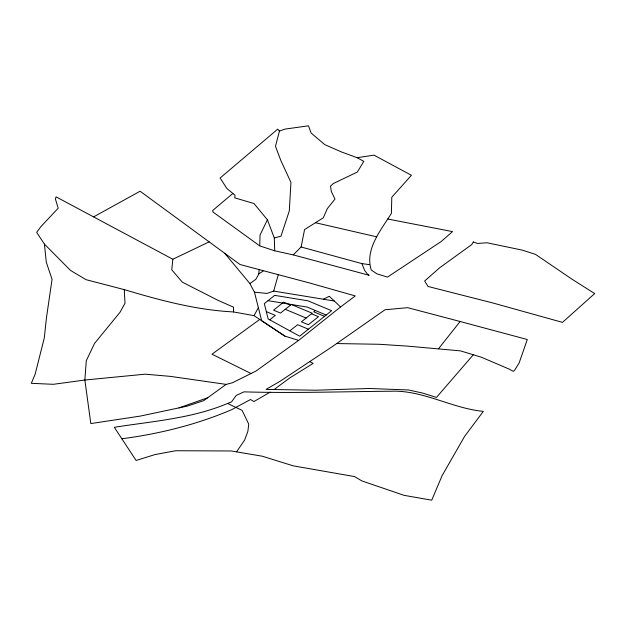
<?xml version="1.0" encoding="UTF-8"?>
<svg xmlns="http://www.w3.org/2000/svg" width="626" height="626" viewBox="0 0 626 626"><rect width="100%" height="100%" fill="white"/><g stroke="black" fill="none" stroke-linecap="round" stroke-linejoin="round"><path stroke-width="0.94" d="M387.674 219.006L452.575 231.604L441.181 241.526L387.494 277.099L376.915 273.836L371.281 270.017C364.528 249.336 381.218 229.797 391.406 213.333L391.79 197.229L411.415 175.303L374.019 155.154L357.133 157.697L341.679 152.04L324.831 144.676L311.13 133.048L308.485 125.818L284.986 129.105L279.454 131.069L275.471 146.32L280.91 160.663L290.941 182.377L289.314 210.837L280.996 236.143L274.305 237.966L274.712 250.807L293.258 254.892L369.121 275.276L367.838 274.571L364.715 270.557L361.898 263.609L301.098 246.988L293.258 254.892M93.571 216.893L140.114 191.227L240.024 264.516L309.823 283.038L355.263 295.934L340.56 306.951L298.649 340.395L284.893 336.123L254.062 315.668L233.443 311.928L233.561 307.178L217.895 300.292L182.322 282.162L171.759 269.798L172.846 259.25L209.147 241.863M274.712 250.807L259.735 245.893L260.04 235.047L267.412 219.773L253.96 203.528L234.781 197.855L234.993 195.202L226.862 188.473L220.133 178.003L277.725 129.136L279.454 131.069M284.893 336.123L261.668 320.715L254.469 292.178L249.923 283.586L255.901 279.227L258.859 273.875L259.094 269.47M301.098 246.988L304.58 229.531L323.329 217.801L327.312 208.638L334.973 199.084L331.334 191.517L330.497 186.133L333.337 183.528L357.36 172.033L363.808 161.375L357.133 157.697M254.469 292.178L266.903 293.43L273.695 291.082L278.202 275.002M258.374 307.656L254.062 315.668M236.526 451.855L244.617 440.094L247.857 431.439L248.741 424.17L242.105 410.366L227.598 403.449C191.619 418.63 152.462 421.235 114.323 427.308L136.108 460.493L154.958 454.586L175.812 450.728L231.346 450.978L262.278 456.205L293.359 465.877L354.574 476.582L361.859 480.909L404.099 495.346L431.737 500.182L442.097 475.666L464.617 436.361L483.327 411.368C451.589 408.293 422.98 389.92 390.726 391.227C341.812 391.61 292.913 393.331 243.991 391.853L236.213 395.444L231.573 401.853L227.598 403.449M438.505 348.76L460.126 321.498L527.295 339.511L519.079 363.103L514.689 370.107L513.21 371.351L509.134 369.066L481.198 357.156L460.486 350.881L407.565 346.123L379.293 344.284L336.702 343.549M473.311 354.77L436.447 397.432L422.816 393.112L408.59 389.975L369.583 388.488L315.629 390.217L266.058 389.403L280.065 381.281L332.312 346.616L385.021 309.768L407.651 307.671L460.126 321.498M232.88 193.457L212.629 210.539L213.02 212.042L259.735 245.893M269.728 319.831L275.299 315.379L266.332 311.631M289.885 330.849L297.593 324.698L308.407 329.213M315.387 310.504L313.728 311.826L324.542 316.341M274.102 389.536L289.846 377.877L313.164 363.385L309.714 361.609M259.735 319.44L211.987 354.199L251.026 373.519M298.649 340.395L256.042 371.022L232.41 382.776L226.142 384.387L203.724 400.64L187.041 406.172L140.122 416.118L90.825 423.559L84.854 380.029L86.278 360.756L94.526 343.424L120.012 312.288L125.004 303.234L124.261 289.619L86.052 279.681L70.511 270.424L44.43 244.124L36.66 232.363L40.87 226.659L58.195 208.192L55.424 199.076L56.05 196.838L172.846 259.25M258.859 273.875L263.147 271.035M270.229 392.103L253.921 401.548L250.486 399.513L232.027 409.506A291.333 168.198 0 0 1 188.152 425.124A290.785 167.885 0 0 1 123.557 438.536L121.82 438.732M323.384 299.212L329.284 296.27L340.56 306.951M207.715 397.745L178.997 407.878M361.898 263.609L369.551 264.657M226.142 384.387L170.319 376.367L145.162 374.176L84.854 380.029L53.367 384.309L31.3 383.315L35.126 374.254L44.282 337.985L46.41 318.125L52.052 279.329L46.301 262.247L44.43 244.124M233.443 311.928C196.126 310.05 159.966 300.261 124.261 289.619M273.695 291.082L334.268 300.996M268.03 300.676L307.186 307.084L326.201 315.027M315.465 222.723L376.625 236.816M290.597 305.042L283.625 302.131L273.546 310.175L280.511 313.086L291.301 304.479L312.202 313.211L301.411 321.819L308.375 324.73L318.462 316.686L311.498 313.775M285.253 309.307L306.153 318.039M249.923 283.586L224.687 253.264M267.412 219.773L274.305 237.966M473.303 241.98L471.691 244.617L439.671 267.772L424.647 281.004L428.02 286.465L492.772 302.953L562.477 322.374L594.7 293.578L572.141 279.282L535.488 254.375L522.287 250.134L487.005 242.771L477.521 243.451L473.303 241.98M274.673 295.37L264.313 303.641L268.186 318.986L299.658 336.193L331.623 310.699L308 300.824L274.673 295.37"/></g></svg>
